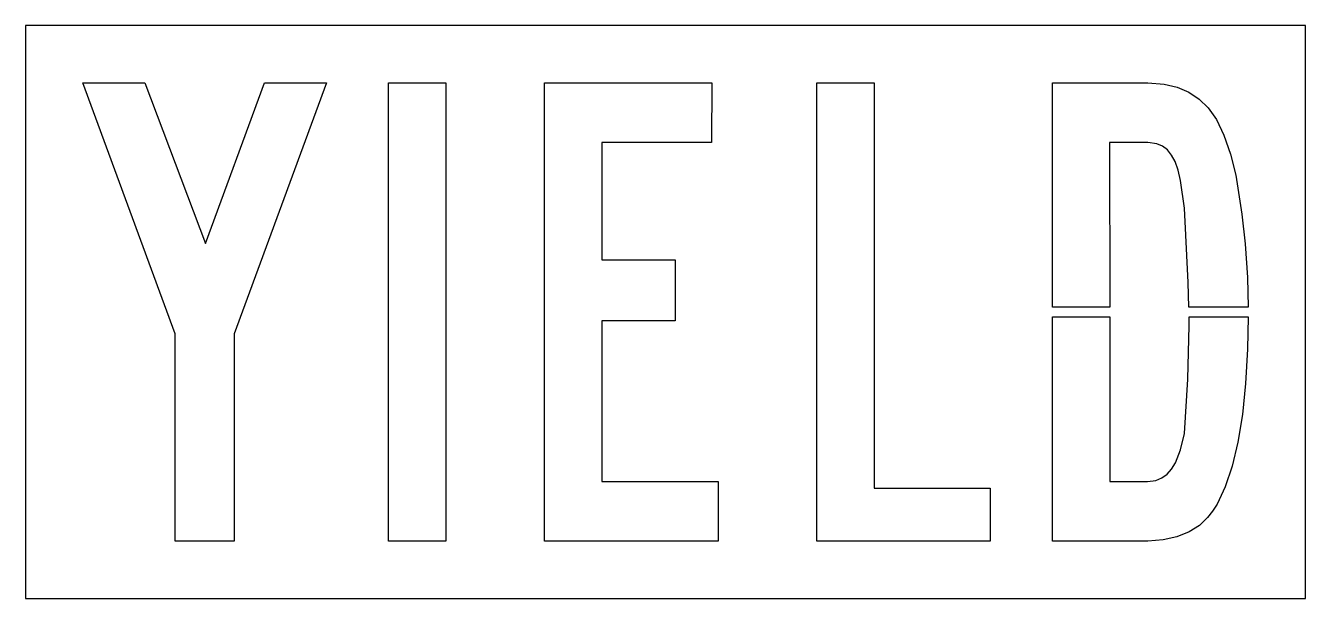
# Model space of a CAD drawing. Extents: x 0 to 67, y 0 to 30.
import ezdxf

# ---------------------------------------------------------------- set-up
doc = ezdxf.new("R2010")
doc.units = 0
doc.layers.add('CUT', color=7, linetype='Continuous')
doc.layers.add('OUTSIDE', color=1, linetype='Continuous')

msp = doc.modelspace()

# ---------------------------------------------------------------- linework, layer by layer
at = {"layer": 'CUT'}
for points in [[(7.8312, 13.8638), (3.0024, 27), (6.2501, 26.9993), (9.4166, 18.5827), (12.5009, 27), (15.7493, 27), (10.9151, 13.8622), (10.9151, 3.0036), (7.8343, 3)], [(21.9987, 3), (18.9997, 3.0034), (18.9997, 27), (21.9987, 26.9966)], [(35.9175, 26.9969), (35.914, 23.8841), (30.1657, 23.8819), (30.1657, 17.7398), (34.0003, 17.7355), (33.9999, 14.5363), (30.1657, 14.5315), (30.1657, 6.1181), (36.25, 6.1159), (36.2508, 3), (27.1667, 3.0048), (27.1681, 27)], [(44.4185, 5.7792), (50.5023, 5.7768), (50.5023, 3), (41.4183, 3.0043), (41.4183, 27), (44.4173, 26.9969)], [(60.3336, 22.4304), (60.1756, 22.8737), (59.9911, 23.2222), (59.7745, 23.4905), (59.5223, 23.6846), (59.2258, 23.8118), (58.7463, 23.8829), (56.7515, 23.8841), (56.7535, 15.251), (53.7545, 15.251), (53.7553, 27), (58.7568, 26.9995), (59.6104, 26.929), (60.2904, 26.7662), (60.9027, 26.5061), (61.4406, 26.1497), (61.9116, 25.6913), (62.3453, 25.0757), (62.7372, 24.2635), (63.0849, 23.2627), (63.3528, 22.1647), (63.6651, 20.1298), (63.8414, 18.5702), (63.9618, 16.7986), (63.9973, 15.251), (60.8948, 15.251), (60.8625, 16.5418), (60.6675, 20.4305), (60.4671, 21.881)], [(62.8039, 5.8366), (62.3755, 4.9416), (62.1361, 4.5622), (61.8812, 4.2302), (61.4504, 3.8196), (60.9069, 3.481), (60.2673, 3.2266), (59.5529, 3.0653), (58.7423, 3.0005), (53.7536, 3), (53.7544, 14.749), (56.7537, 14.749), (56.7557, 6.1159), (58.7275, 6.1166), (59.1783, 6.1829), (59.4876, 6.3115), (59.7555, 6.5062), (59.9909, 6.7706), (60.1961, 7.1076), (60.4588, 7.7734), (60.6678, 8.6438), (60.8483, 11.4842), (60.9188, 14.2922), (60.9074, 14.749), (63.9976, 14.749), (63.9684, 13.0538), (63.8677, 11.2493), (63.7008, 9.6276), (63.4671, 8.1806), (63.1685, 6.919)]]:
    msp.add_lwpolyline(points, close=True, dxfattribs=at)
at = {"layer": 'OUTSIDE'}
msp.add_lwpolyline([(0, 0), (67, 0), (67, 30), (0, 30)], close=True, dxfattribs=at)

doc.saveas('drawing.dxf')
